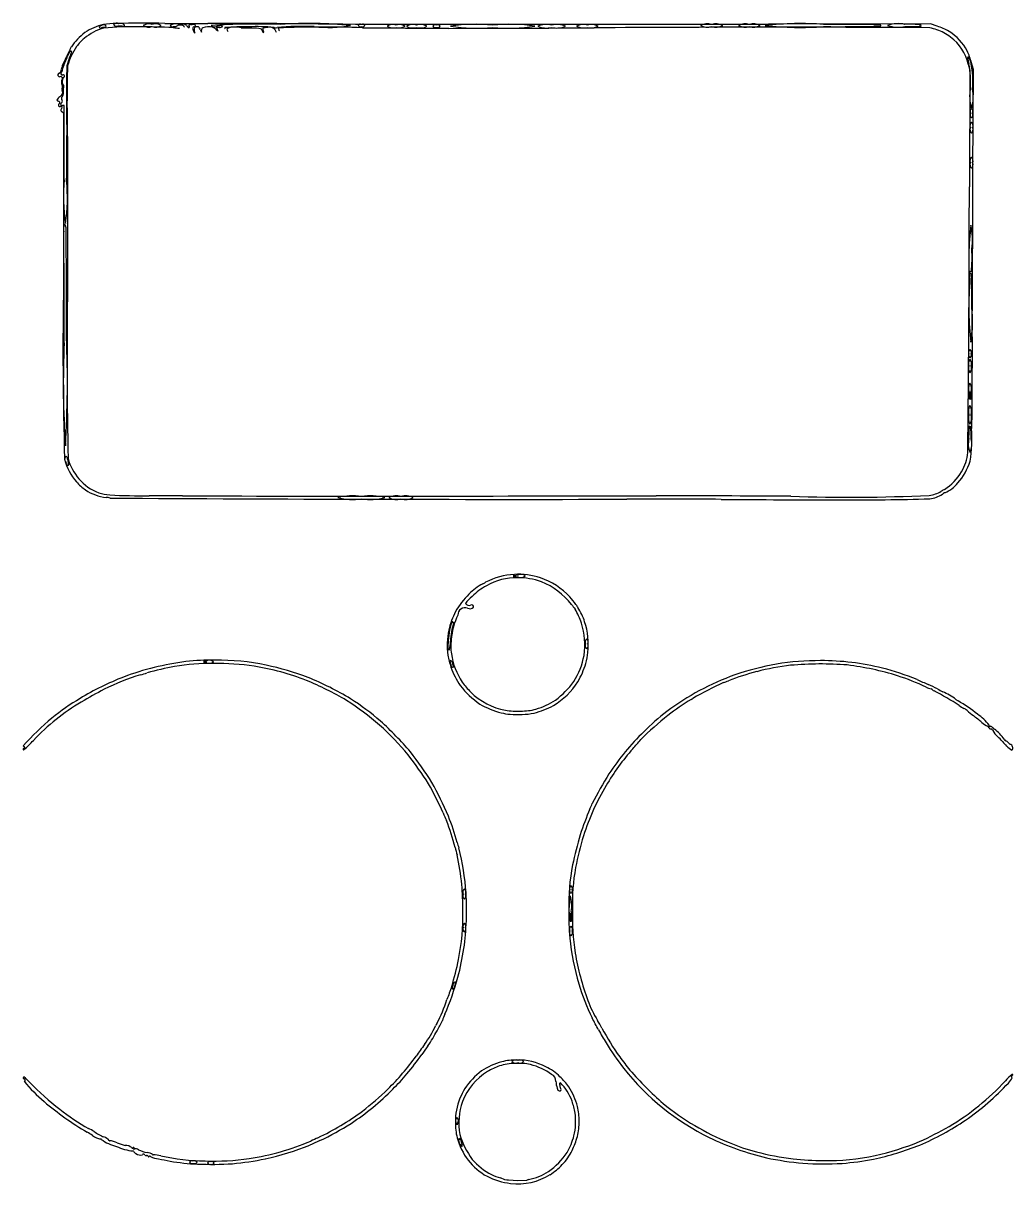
# Model space of a CAD drawing. Header units: inches. Extents: x -0.2 to 37.9, y 3.3 to 12.5.
# Drawn here: x 17.77 to 24.68, y 3.26 to 11.37 of the extents above; entities that cross this region are included whole.
import ezdxf

# ---------------------------------------------------------------- set-up
doc = ezdxf.new("R2010")
doc.units = ezdxf.units.IN
doc.header["$MEASUREMENT"] = 0
doc.layers.get('0').update_dxf_attribs({"lineweight": 25})

msp = doc.modelspace()

# ---------------------------------------------------------------- linework, layer by layer
for p, q in [((24.3806, 9.6185), (24.3854, 9.6107)), ((24.3703, 8.4662), (24.3735, 8.554)), ((21.1867, 7.5107), (21.2252, 7.5139)), ((21.2252, 7.4988), (21.1867, 7.5034)), ((20.7583, 7.1834), (20.7632, 7.1901)), ((20.7721, 7.1849), (20.7719, 7.181)), ((20.7324, 6.9876), (20.7322, 7.0352)), ((19.0234, 6.911), (19.0481, 6.9145)), ((19.0481, 6.9005), (19.0234, 6.9048)), ((21.5791, 5.1723), (21.5859, 5.2729)), ((20.7906, 3.6732), (20.7872, 3.6919)), ((20.8014, 3.6919), (20.7971, 3.6732)), ((20.8108, 3.5495), (20.8072, 3.5795)), ((18.5327, 3.4916), (18.5351, 3.4909)), ((18.6139, 3.4613), (18.6234, 3.4584)), ((21.1297, 3.289), (21.0984, 3.3034)), ((21.1432, 3.2884), (21.1297, 3.289)), ((21.1551, 3.2866), (21.1432, 3.2884)), ((21.2193, 3.2826), (21.1551, 3.2866)), ((21.2802, 3.2855), (21.2193, 3.2826)), ((21.2945, 3.2917), (21.2802, 3.2855))]:
    msp.add_line(p, q)
at = {"flags": 128}
for points in [[(24.1484, 11.3453), (24.1015, 11.3607), (22.9713, 11.3598)], [(19.0029, 11.3197), (19.0099, 11.3034), (19.0101, 11.3174)], [(24.365, 11.0795), (24.3764, 11.0378), (24.373, 10.2227)], [(24.3985, 10.3321), (24.401, 11.043), (24.3884, 11.0902)], [(18.0521, 10.6849), (18.052, 10.7904), (18.039, 10.7904)], [(18.035, 10.7498), (18.0466, 10.7409), (18.0467, 9.5482)], [(24.3803, 8.7565), (24.377, 8.793), (24.3744, 8.7565)], [(19.0234, 6.9048), (19.0442, 6.9083), (19.0234, 6.911)], [(21.5886, 5.1081), (21.5854, 5.1524), (21.5828, 5.1081)], [(20.7971, 3.6732), (20.7933, 3.6888), (20.7906, 3.6732)], [(20.8072, 3.5795), (20.8117, 3.569), (20.8123, 3.5795)]]:
    msp.add_lwpolyline(points, dxfattribs=at)
for centre, radius, start, end in [((18.4232, 10.9477), 0.4203, 103.44389, 122.7663), ((18.3132, 11.332), 0.0176, 90.24017, 158.19124), ((18.3269, 11.3373), 0.0185, 24.76454, 138.29317), ((18.4264, 10.7716), 0.5935, 90.94818, 99.79456), ((18.4186, 11.3354), 0.0307, 60.91682, 137.90817), ((18.4173, 11.3714), 0.0264, 215.57252, 288.67214), ((18.5933, -26.1505), 37.516, 89.75278, 90.26981), ((18.3342, 9.8129), 1.5362, 85.10945, 86.58457), ((18.4459, 11.3299), 0.0347, 38.77386, 111.02092), ((18.4675, 11.349), 0.00601, 247.22901, 25.45731), ((18.6431, 11.2923), 0.0699, 70.33439, 123.91564), ((18.6431, 11.4083), 0.0699, 236.08436, 289.66561), ((18.6901, 11.2923), 0.0699, 56.08436, 109.66561), ((18.6901, 11.4083), 0.0699, 250.33439, 303.91564), ((18.989, 70.7101), 59.3455, 269.774254, 270.06339), ((18.8276, 11.3013), 0.061, 67.3889, 126.22712), ((18.8071, 11.3579), 0.0172, 205.77335, 296.20057), ((18.8194, 11.3881), 0.0459, 264.16066, 298.20201), ((18.8631, 11.3018), 0.0509, 64.13281, 115.66076), ((18.8708, 11.2859), 0.0744, 59.97527, 105.43018), ((18.8854, 11.3429), 0.00475, 285.61489, 90.74656), ((18.9164, 11.3487), 0.00853, 169.6607, 256.42731), ((18.9203, 11.3417), 0.00599, 192.08126, 67.8299), ((18.9302, 11.3491), 0.00786, 45.09139, 194.03912), ((18.9829, 11.0887), 0.2701, 94.3938, 100.04988), ((18.9597, 11.3496), 0.00882, 259.38798, 73.60329), ((18.0142, -335.7278), 347.0941, 89.701003, 89.828248), ((19.3958, 6.4865), 4.8741, 88.00994, 93.73754), ((19.1012, 11.3733), 0.0326, 224.94453, 292.48971), ((19.1335, 11.3051), 0.0429, 83.08031, 117.57054), ((19.1455, 11.3325), 0.0166, 36.83876, 114.09599), ((19.7639, 8.3179), 3.0463, 84.57323, 93.74336), ((19.8983, 12.1922), 0.8556, 263.26094, 280.35278), ((21.2249, 326.2149), 314.8564, 269.745332, 269.997443), ((20.1199, 11.342), 0.0178, 64.47658, 152.39332), ((20.1199, 11.3585), 0.0178, 207.60668, 295.52342), ((20.1352, 11.342), 0.0178, 27.60668, 115.52342), ((20.1352, 11.3585), 0.0178, 244.47658, 332.39332), ((20.3462, 11.2871), 0.0699, 70.33439, 123.91564), ((20.3932, 11.2871), 0.0699, 56.08436, 109.66561), ((20.4863, 11.2722), 0.085, 71.73325, 120.94713), ((20.5396, 11.2722), 0.085, 59.05287, 108.26675), ((20.6422, 11.3348), 0.0201, 64.11832, 149.28016), ((20.6597, 11.3348), 0.0201, 30.71984, 115.88168), ((20.9288, 10.1533), 1.2051, 84.50538, 98.53616), ((21.1596, 10.1533), 1.2051, 81.46384, 95.49462), ((9.4914, 16319.3729), 16308.0187, 270.04117464, 270.0473596), ((21.4187, 11.2109), 0.1468, 75.4064, 113.86453), ((21.4926, 11.2109), 0.1468, 66.13547, 104.5936), ((21.677, 11.2614), 0.0959, 72.58402, 119.22826), ((21.7344, 11.2614), 0.0959, 60.77174, 107.41598), ((22.5431, 11.2609), 0.1016, 72.98581, 118.43538), ((22.5431, 11.4397), 0.1016, 241.56462, 287.01419), ((22.6026, 11.2609), 0.1016, 61.56462, 107.01419), ((22.6026, 11.4397), 0.1016, 252.98581, 298.43538), ((22.8072, 11.2666), 0.0959, 72.58402, 119.22826), ((22.8072, 11.434), 0.0959, 240.77174, 287.41598), ((22.8646, 11.2666), 0.0959, 60.77174, 107.41598), ((22.8646, 11.434), 0.0959, 252.58402, 299.22826), ((23.1928, 9.0861), 2.2774, 85.90598, 96.17482), ((23.1947, 13.6169), 2.28, 263.78434, 274.0417), ((23.4442, -2.4359), 13.7939, 88.70547, 90.36894), ((23.4606, 19.6565), 8.3146, 269.27498, 272.03494), ((23.7551, 11.3508), 0.00374, 77.84378, 282.15622), ((23.8762, 11.1412), 0.2218, 77.78252, 109.52509), ((23.8755, 11.5586), 0.2209, 250.56648, 282.43832), ((23.9561, 10.7579), 0.601, 82.25386, 93.14675), ((23.9511, 12.3671), 1.0246, 268.43515, 274.81557), ((24.0363, 11.3498), 0.00374, 77.84378, 282.15622), ((18.4311, 10.9867), 0.3927, 126.82149, 147.09725), ((18.4282, 10.9756), 0.3705, 105.67369, 129.74846), ((18.3062, 11.3407), 0.00962, 192.85804, 315.85746), ((18.3478, 11.1699), 0.1677, 93.86246, 101.95186), ((18.509, 9.358), 1.9827, 88.22999, 95.23634), ((18.3362, 11.3448), 0.00753, 272.76556, 2.21354), ((18.6297, 7.2025), 4.1376, 87.4684, 90.82296), ((18.8666, 11.6861), 0.3541, 261.20813, 268.4966), ((18.9594, 11.3301), 0.0109, 97.24585, 218.1461), ((19.0532, 11.3496), 0.1057, 194.35209, 210.04484), ((18.9727, 11.3256), 0.0148, 96.58946, 193.13956), ((18.9898, 11.3216), 0.0315, 178.90324, 221.25664), ((18.9796, 11.3113), 0.0302, 70.28379, 106.50113), ((18.9501, 11.2995), 0.0565, 20.98555, 45.45945), ((19.0256, 11.3195), 0.0156, 113.03708, 187.96888), ((19.0605, 11.2056), 0.1347, 78.48858, 107.7448), ((19.0806, 11.3001), 0.0381, 20.03485, 79.76645), ((19.13, 11.2837), 0.0538, 84.61523, 106.71088), ((19.344, 11.4163), 0.2434, 199.45194, 205.76459), ((19.139, 11.3759), 0.0388, 264.13528, 300.60801), ((19.1774, 11.3324), 0.005, 140.11367, 248.43882), ((19.3137, 9.5416), 1.7995, 89.15909, 94.46552), ((19.2485, 11.1882), 0.1514, 74.98826, 113.77817), ((19.2281, 11.3317), 0.0409, 187.02248, 214.59151), ((19.3977, 10.1373), 1.205, 84.31037, 92.73888), ((19.4595, 11.3239), 0.0283, 195.293, 234.68801), ((19.4592, 11.3248), 0.0206, 164.18388, 212.15128), ((19.475, 11.2234), 0.1128, 90.77847, 108.42064), ((19.4339, 11.3064), 0.0108, 328.89882, 44.03072), ((19.486, 11.2871), 0.0507, 17.36184, 104.32211), ((19.5273, 11.3501), 0.0172, 233.77919, 307.46153), ((19.7127, 9.3792), 1.9651, 87.51667, 95.10848), ((19.8668, 3.7199), 7.6195, 87.99013, 92.40706), ((19.611, 11.344), 0.0652, 190.00093, 209.10777), ((38.834, 2552.0784), 2540.8125, 269.5783082, 269.5919033), ((20.3462, 11.4031), 0.0699, 236.08436, 289.66561), ((20.3932, 11.4031), 0.0699, 250.33439, 303.91564), ((20.4863, 11.4179), 0.085, 239.05287, 288.26675), ((20.5396, 11.4179), 0.085, 251.73325, 300.94713), ((20.6422, 11.3553), 0.0201, 210.71984, 295.88168), ((20.6597, 11.3553), 0.0201, 244.11832, 329.28016), ((14.3566, 2039.2011), 2027.8808, 270.1802688, 270.2089644), ((20.9288, 12.5368), 1.2051, 261.46384, 275.49462), ((21.1596, 12.5368), 1.2051, 264.50538, 278.53616), ((21.4187, 11.4793), 0.1468, 246.13547, 284.5936), ((21.4926, 11.4793), 0.1468, 255.4064, 293.86453), ((21.677, 11.4288), 0.0959, 240.77174, 287.41598), ((21.7344, 11.4288), 0.0959, 252.58402, 299.22826), ((22.9944, -168.477), 179.815, 89.648879, 90.395703), ((23.9648, 10.81), 0.5409, 64.77985, 75.92266), ((23.9827, 10.8579), 0.5148, 61.15949, 71.22425), ((23.982, 10.9167), 0.4381, 53.58212, 60.87759), ((24.0278, 10.99), 0.3781, 28.90419, 57.4845), ((24.0482, 11.009), 0.3245, 12.53653, 53.30306), ((18.6545, 10.8836), 0.6373, 150.2257, 157.23471), ((18.5602, 10.926), 0.5057, 146.75102, 163.57023), ((18.4845, 10.9298), 0.442, 131.57324, 141.78036), ((17.3606, 11.4176), 0.7625, 333.11846, 337.86131), ((16.5559, 11.7452), 1.6374, 335.80901, 338.13594), ((18.472, 10.968), 0.4142, 157.53012, 165.88415), ((18.1455, 11.117), 0.0724, 132.27166, 165.27161), ((17.7479, 11.2747), 0.3722, 336.50698, 343.13099), ((18.0981, 11.1643), 0.00642, 21.81887, 101.4893), ((23.8234, 10.9343), 0.586, 15.42486, 24.00898), ((24.3652, 11.1229), 0.00621, 78.23605, 159.51212), ((24.9799, 11.2514), 0.6332, 191.51479, 195.51426), ((24.3108, 11.0801), 0.0741, 3.69289, 41.23977), ((17.9981, 11.0437), 0.0331, 305.45527, 356.57452), ((18.0386, 11.0157), 0.0107, 114.54682, 282.69636), ((18.1096, 11.0348), 0.0787, 151.11112, 174.91499), ((18.2501, 10.9846), 0.2197, 155.90408, 169.28085), ((22.1831, 10.9023), 4.1162, 177.67841, 181.08654), ((22.5241, 10.9091), 4.4518, 177.94046, 181.09148), ((23.7383, 10.9575), 0.6436, 355.66697, 11.15861), ((23.7602, 10.957), 0.6375, 355.57357, 11.57167), ((18.0188, 11.0046), 0.0122, 97.09049, 294.3826), ((18.025, 10.9792), 0.0144, 305.48438, 94.42635), ((18.0782, 10.9546), 0.0467, 163.91238, 206.80671), ((18.1645, 10.9422), 0.1288, 159.62573, 174.07338), ((18.0709, 10.9583), 0.0346, 184.63999, 220.60192), ((18.044, 10.9964), 0.00937, 268.30695, 108.96838), ((17.9985, 10.891), 0.0441, 300.36404, 347.82837), ((18.0474, 10.9044), 0.0131, 140.17601, 214.26703), ((18.024, 10.9226), 0.0166, 323.70331, 41.07449), ((18.0207, 10.8834), 0.021, 355.37071, 40.7427), ((18.0159, 10.8782), 0.0306, 319.25737, 17.43866), ((18.1009, 10.8976), 0.0568, 160.50705, 190.41162), ((18.0359, 10.9247), 0.0141, 324.83525, 51.82599), ((24.6435, 10.8571), 0.2685, 168.88325, 197.86045), ((24.1367, 10.8563), 0.2641, 342.02858, 11.24802), ((18.0535, 10.8033), 0.0594, 123.42282, 154.36162), ((18.0091, 10.8309), 0.00933, 191.54378, 277.86035), ((18.011, 10.8116), 0.0101, 292.36102, 93.79738), ((18.0216, 10.7937), 0.0109, 128.23069, 291.97979), ((18.0363, 10.8007), 0.0106, 106.00219, 284.48556), ((18.0298, 10.7785), 0.00658, 4.48317, 129.38935), ((18.0131, 10.7815), 0.0234, 315.78982, 354.04577), ((18.0527, 10.8432), 0.0203, 132.21405, 211.39564), ((18.0223, 10.8229), 0.0163, 312.82965, 36.58068), ((96.213, 11.2902), 78.1467, 180.341616, 180.519188), ((-38.1893, 10.3754), 56.2642, 0.20254, 0.45713), ((18.0358, 10.7586), 0.00885, 132.21786, 264.37545), ((24.4028, 10.7492), 0.0252, 126.19659, 205.73092), ((24.4028, 10.7274), 0.0252, 154.26908, 233.80341), ((24.3731, 10.7492), 0.0252, 334.26908, 53.80341), ((24.3731, 10.7274), 0.0252, 306.19659, 25.73092), ((-472.4281, 10.5735), 490.4802, 359.964957, 0.013022), ((24.4111, 10.6509), 0.0341, 132.89266, 204.48747), ((24.4111, 10.6226), 0.0341, 155.51253, 227.10734), ((24.3648, 10.6509), 0.0341, 335.51253, 47.10734), ((24.3648, 10.6226), 0.0341, 312.89266, 24.48747), ((-51.1399, 10.5889), 69.2094, 359.732372, 359.994314), ((2045.856, 8.1728), 2027.7829, 179.9321458, 179.9638033), ((24.4111, 10.4061), 0.0341, 132.89266, 204.48747), ((24.4111, 10.3778), 0.0341, 155.51253, 227.10734), ((24.3648, 10.4061), 0.0341, 335.51253, 47.10734), ((24.3648, 10.3778), 0.0341, 312.89266, 24.48747), ((-438.1421, 11.9719), 462.5435, 359.653643, 359.796871), ((19.3167, 10.1523), 1.2705, 174.52903, 188.3661), ((16.8588, 10.1529), 1.2152, 351.22405, 5.32488), ((-148.0447, 10.3325), 172.4178, 359.347188, 359.963524), ((18.1203, 9.9286), 0.0738, 152.87553, 195.53755), ((-151.9675, 9.0959), 170.0186, 0.013327, 0.273974), ((18.0404, 9.9433), 0.0237, 358.73297, 53.26606), ((-33.8207, 9.327), 51.8885, 359.82591, 0.67997), ((26.6642, 9.709), 2.2949, 173.79384, 184.01678), ((23.9867, 9.8547), 0.409, 350.77478, 14.49693), ((23.5184, 9.7369), 0.8737, 352.90417, 3.42759), ((24.3806, 9.6248), 0.00628, 41.2566, 269.60354), ((21.8549, 9.4423), 2.536, 358.59868, 3.80859), ((44.8713, 9.0989), 26.8284, 179.04042, 181.66142), ((26.6642, 9.3875), 2.2949, 175.98322, 186.20616), ((53.9176, 9.0528), 35.8463, 179.35891, 181.16134), ((23.5807, 9.2847), 0.8151, 349.72788, 6.7309), ((10.7026, 8.8664), 7.3712, 356.492, 2.35488), ((2587.7655, -8.1611), 2563.4311, 179.6124972, 179.6268162), ((24.7902, 8.858), 6.7448, 177.64262, 183.7627), ((24.39, 9.0685), 0.0226, 123.57473, 205.91503), ((24.3651, 9.0685), 0.0226, 334.08497, 56.42527), ((24.4107, 8.99), 0.0444, 138.21728, 202.85807), ((24.39, 9.0488), 0.0226, 154.08497, 236.42527), ((24.3651, 9.0488), 0.0226, 303.57473, 25.91503), ((24.3444, 8.99), 0.0444, 337.14193, 41.78272), ((24.4107, 8.9554), 0.0444, 157.14193, 221.78272), ((24.3444, 8.9554), 0.0444, 318.21728, 22.85807), ((24.4414, 8.8128), 0.0754, 147.89471, 200.42487), ((24.3135, 8.8127), 0.0756, 339.72107, 32.13076), ((24.4403, 8.6561), 0.0747, 147.13167, 199.18278), ((24.3148, 8.6561), 0.0747, 340.81722, 32.86833), ((24.4403, 8.607), 0.0747, 160.81722, 212.86833), ((24.3148, 8.607), 0.0747, 327.13167, 19.18278), ((24.3766, 8.5515), 0.00399, 141.71121, 358.15289), ((23.3192, 8.4695), 1.0715, 351.36643, 3.51635), ((24.071, 8.4908), 0.3154, 355.04143, 11.06296), ((24.5142, 8.4277), 0.1489, 165.02581, 203.41726), ((24.247, 8.427), 0.1431, 335.87975, 14.8184), ((24.0293, 8.3992), 0.334, 330.24327, 354.63748), ((18.4396, 8.4231), 0.3986, 194.83111, 220.61397), ((18.0807, 8.3222), 0.026, 128.81524, 227.34266), ((18.0904, 8.3037), 0.0274, 181.11279, 239.87975), ((18.0532, 8.324), 0.0216, 357.22436, 58.9079), ((18.4678, 8.3882), 0.3984, 189.42165, 194.01313), ((18.0765, 8.2868), 0.00685, 271.88178, 45.36304), ((18.4434, 8.4291), 0.379, 195.74286, 220.33309), ((23.9732, 8.4341), 0.4244, 319.00007, 342.79635), ((23.9636, 8.4586), 0.421, 304.23644, 327.66274), ((18.4207, 8.4189), 0.3816, 221.97961, 234.65825), ((18.4122, 8.4084), 0.3419, 221.08512, 249.58691), ((18.3858, 8.3867), 0.3353, 236.33812, 262.91836), ((24.2813, 7.936), 0.1924, 114.85407, 122.82748), ((24.1078, 8.3072), 0.2396, 293.39541, 320.79933), ((18.4327, 8.5715), 0.5032, 253.87936, 262.81498), ((18.3512, 8.0007), 0.0536, 67.24579, 97.18038), ((18.6029, 12.8187), 4.7522, 267.18804, 270.51178), ((21.2146, 465.5615), 457.5201, 269.643998, 270.096063), ((18.6946, -2.3006), 10.3673, 88.98676, 90.27253), ((20.2312, 1311.1616), 1303.0971, 269.9404984, 270.0858982), ((20.0637, 7.675), 0.3915, 80.61716, 104.83546), ((20.0637, 8.4319), 0.3915, 255.16454, 279.38284), ((20.1914, 7.675), 0.3915, 75.16454, 99.38284), ((20.1914, 8.4319), 0.3915, 260.61716, 284.83546), ((20.3707, 7.9459), 0.1199, 74.10274, 116.28612), ((20.3707, 8.1609), 0.1199, 243.71388, 285.89726), ((20.4364, 7.9459), 0.1199, 63.71388, 105.89726), ((20.4364, 8.1609), 0.1199, 254.10274, 296.28612), ((22.2767, -30.5204), 38.5635, 89.45934, 90.43824), ((21.9394, -254.9716), 263.0376, 89.741647, 89.946548), ((23.27, 79.3284), 71.2898, 269.494073, 270.163832), ((23.5427, 20.2968), 12.2405, 268.04663, 272.5776), ((23.6323, 21.9969), 13.9589, 269.34971, 271.90477), ((24.0554, 8.3132), 0.2475, 278.80134, 299.44253), ((24.0693, 8.2599), 0.2159, 277.17433, 302.44853), ((24.2109, 8.0512), 0.0369, 102.37991, 134.1125), ((20.9581, 7.5076), 0.0582, 286.8103, 308.51825), ((21.228, 7.0088), 0.5099, 93.67843, 117.26222), ((21.208, 7.0826), 0.4111, 88.74549, 120.23833), ((21.1875, 7.5071), 0.00374, 257.84378, 102.15622), ((21.2235, 7.0518), 0.4667, 70.72926, 93.47121), ((21.2248, 7.0083), 0.4853, 70.74566, 90.92919), ((21.2424, 7.4756), 0.042, 47.45653, 114.09419), ((21.242, 7.5378), 0.0425, 246.67801, 312.58227), ((21.2302, 7.0389), 0.4768, 42.37209, 71.99238), ((21.1868, 6.9882), 0.5176, 38.0977, 67.50029), ((21.266, 6.9823), 0.5549, 134.27969, 150.18335), ((21.1452, 7.124), 0.3694, 117.43899, 136.21329), ((21.2029, 7.0547), 0.433, 117.80533, 134.40567), ((21.0693, 7.1648), 0.2615, 130.35449, 145.37258), ((20.8798, 7.3326), 0.0321, 216.84614, 288.71084), ((20.8971, 7.2914), 0.0129, 343.49205, 123.06464), ((21.2873, 7.0767), 0.4092, 34.3003, 43.86292), ((22.2382, 7.7863), 0.8025, 216.62232, 219.60137), ((21.7282, 7.3597), 0.1154, 207.03168, 219.77735), ((21.2244, 7.0269), 0.4971, 152.25736, 168.31807), ((21.2181, 7.0283), 0.4647, 153.82343, 175.78381), ((20.8513, 7.235), 0.0502, 70.1907, 181.94454), ((20.8855, 7.3111), 0.0335, 239.32941, 315.81117), ((21.1007, 6.9792), 0.5974, 19.38716, 29.65259), ((21.3124, 7.0719), 0.3908, 17.00272, 33.1898), ((21.2474, 7.0211), 0.5154, 161.63781, 178.43184), ((21.2872, 7.0231), 0.539, 162.95734, 176.93567), ((20.7669, 7.1863), 0.00534, 134.17115, 345.09489), ((21.169, 7.0253), 0.5181, 351.85069, 17.08534), ((21.2273, 7.0307), 0.4846, 353.18001, 18.72694), ((21.1989, 7.0247), 0.4726, 167.43816, 188.71173), ((20.5413, 7.0515), 0.2078, 342.39529, 0.10381), ((21.1126, 7.0142), 0.3611, 172.32028, 188.27402), ((21.7179, 7.0446), 0.028, 128.60945, 205.40131), ((21.683, 7.0446), 0.028, 334.59869, 51.39055), ((20.7358, 6.9882), 0.00349, 7.01373, 190.35197), ((21.7179, 7.0206), 0.028, 154.59869, 231.39055), ((21.1871, 7.0256), 0.5239, 345.56345, 354.25045), ((21.683, 7.0206), 0.028, 308.60945, 25.40131), ((19.1464, 4.9894), 1.9348, 97.28738, 110.57659), ((19.0797, 5.3201), 1.5752, 89.4916, 99.3849), ((19.0651, 5.5056), 1.4126, 88.41636, 96.67046), ((19.0657, 6.8771), 0.0414, 47.5079, 115.18221), ((19.0656, 6.9382), 0.0416, 245.13823, 312.50683), ((19.1218, 5.1653), 1.7301, 81.44034, 90.9327), ((19.1348, 5.335), 1.5829, 78.07362, 91.11154), ((21.398, 7.0718), 0.6767, 190.1005, 197.45256), ((20.7504, 6.9092), 0.00634, 77.76594, 152.81702), ((20.9372, 6.9491), 0.196, 190.89445, 197.97444), ((20.7792, 6.8928), 0.0287, 188.23496, 237.5433), ((20.7363, 6.8911), 0.0287, 8.23496, 57.5433), ((21.2244, 7.0312), 0.4741, 188.36362, 214.07579), ((20.5783, 6.8348), 0.196, 10.89445, 17.97444), ((21.1896, 7.0393), 0.4999, 327.22762, 349.92828), ((21.0723, 7.0903), 0.6521, 330.40457, 342.57268), ((23.4283, 4.7628), 2.1665, 100.70174, 108.65951), ((23.3364, 4.8813), 2.0341, 90.07044, 98.77824), ((23.3381, 4.4321), 2.4597, 85.74136, 94.9721), ((23.3357, 5.133), 1.7824, 76.04348, 90.05687), ((19.0751, 5.2294), 1.6615, 107.21925, 116.59222), ((18.3723, 7.6204), 0.8312, 284.70308, 288.04445), ((19.2696, 4.471), 2.4443, 100.5303, 105.1738), ((19.0936, 5.1074), 1.7917, 68.73866, 80.82284), ((19.0238, 4.8558), 2.0747, 69.36943, 77.80765), ((21.3208, 7.0783), 0.6057, 200.23374, 213.85235), ((20.7651, 6.8747), 0.00634, 257.76594, 332.81702), ((23.3171, 5.1665), 1.7485, 109.43961, 127.16355), ((23.3836, 4.9536), 1.9487, 104.73428, 110.84867), ((23.3356, 5.1018), 1.7931, 96.74648, 104.45602), ((23.2559, 4.7974), 2.1043, 72.9674, 82.77013), ((23.2793, 4.9685), 1.9557, 68.13032, 75.60185), ((23.3737, 5.2745), 1.6139, 64.39274, 72.00318), ((19.1469, 5.0368), 1.8906, 111.09498, 121.38833), ((18.8867, 4.7129), 2.2349, 59.45342, 67.46324), ((18.9485, 4.8146), 2.1405, 58.96378, 67.87325), ((21.292, 7.1066), 0.5989, 217.62794, 235.60106), ((21.2561, 7.0645), 0.5192, 215.15492, 225.17423), ((21.2007, 7.0478), 0.5201, 300.95704, 327.48975), ((21.1314, 7.1151), 0.5908, 306.50225, 324.10751), ((23.6212, 4.6149), 2.3536, 114.2053, 120.06135), ((22.5197, 7.1651), 0.426, 288.69279, 293.57165), ((25.6036, 10.2509), 3.8171, 245.28576, 246.57017), ((24.1372, 6.8614), 0.1472, 243.34318, 257.8921), ((23.7942, 6.0411), 0.7652, 62.2095, 67.59438), ((18.9501, 5.3117), 1.5537, 120.47091, 129.289), ((19.6366, 4.1581), 2.8709, 117.04252, 120.72147), ((19.0188, 5.0482), 1.9051, 49.32035, 57.15362), ((21.2246, 7.0371), 0.4776, 225.53643, 258.90557), ((22.4219, 6.6722), 0.0287, 285.96777, 315.1277), ((24.1077, 6.7104), 0.0072, 18.02008, 100.3672), ((24.1289, 6.72), 0.0162, 207.19585, 260.56972), ((23.2482, 4.9906), 1.9253, 56.81377, 62.86661), ((24.3154, 6.9744), 0.3045, 237.32795, 245.15917), ((23.9813, 6.2357), 0.5062, 53.90407, 65.96383), ((18.961, 5.3012), 1.5431, 120.83805, 136.73867), ((19.0875, 5.1453), 1.7611, 39.12432, 57.92983), ((21.2728, 7.1753), 0.6471, 240.44702, 254.78655), ((21.2122, 7.1212), 0.5584, 261.82232, 272.80601), ((21.2463, 6.9566), 0.3932, 269.01223, 284.70402), ((21.1836, 7.1347), 0.6042, 284.34117, 298.10681), ((21.1748, 7.1215), 0.5715, 287.44069, 302.61173), ((23.2035, 5.3487), 1.5092, 120.84053, 128.29679), ((24.3178, 6.6837), 0.0546, 225.44394, 245.07525), ((23.6858, 5.6062), 1.1948, 51.49626, 59.35551), ((24.4079, 6.7411), 0.1748, 232.74029, 245.43498), ((24.3047, 6.5123), 0.0761, 46.73727, 66.42213), ((26.9575, 9.7149), 4.0826, 230.43256, 231.2463), ((19.1522, 5.08), 1.8611, 129.58909, 138.16519), ((18.7159, 4.7865), 2.3018, 40.36784, 47.84579), ((21.2247, 7.0988), 0.5613, 257.48113, 263.9496), ((21.2199, 7.1178), 0.5797, 264.61971, 281.27783), ((23.9291, 4.4674), 2.6507, 128.79972, 134.30371), ((23.0923, 5.4482), 1.3883, 126.79554, 135.66124), ((20.3504, 1.5034), 6.457, 50.46192, 51.13766), ((24.2574, 6.28), 0.3128, 36.05026, 56.60317), ((23.3365, 5.1482), 1.7732, 134.24059, 146.62077), ((24.5544, 6.5831), 0.137, 226.96253, 246.90433), ((24.4987, 6.4437), 0.0135, 12.42433, 81.63173), ((24.5193, 6.4661), 0.00913, 192.40863, 278.26371), ((24.5253, 6.4501), 0.0139, 194.39, 270.82564), ((24.5185, 6.4367), 0.0204, 29.00436, 84.23078), ((24.5272, 6.4272), 0.00923, 355.38716, 100.60557), ((24.5534, 6.4542), 0.0186, 203.84455, 254.54236), ((24.6513, 6.4856), 0.1293, 207.26182, 231.16645), ((24.3896, 6.2125), 0.2744, 34.28845, 54.61843), ((17.7706, 6.3215), 0.00505, 182.28293, 271.8018), ((16.9277, 7.2076), 1.2442, 312.5043, 316.97577), ((20.565, 7.6064), 1.9572, 318.13375, 320.61146), ((24.3586, 6.1424), 0.3219, 40.29491, 48.88644), ((24.8115, 6.5141), 0.2641, 218.25307, 227.57429), ((24.6375, 6.3759), 0.023, 202.42216, 247.51724), ((24.5679, 6.2524), 0.119, 41.12907, 59.24185), ((24.6522, 6.3071), 0.0242, 316.48792, 77.4591), ((17.769, 6.3), 0.00379, 62.71688, 203.79996), ((17.7737, 6.2967), 0.00829, 167.57281, 229.85677), ((17.7689, 6.3095), 0.00719, 350.57632, 74.77832), ((17.7725, 6.3068), 0.00379, 242.71688, 23.79996), ((18.6743, 4.8549), 2.2652, 32.02272, 38.227), ((18.8354, 4.9671), 2.0946, 31.61741, 38.72183), ((23.3518, 5.1375), 1.7659, 138.82512, 149.15266), ((24.7325, 6.4074), 0.1327, 221.66098, 241.81118), ((24.2743, 4.6282), 2.8435, 148.26839, 153.05198), ((18.7404, 4.9877), 2.1401, 23.84613, 29.94669), ((18.65, 4.9562), 2.2599, 22.73201, 29.38881), ((24.3954, 4.5973), 2.9398, 150.54239, 154.2433), ((21.3164, 6.0797), 0.4534, 333.83084, 338.94344), ((21.8208, 6.2998), 1.2086, 201.70004, 204.51897), ((23.67, 5.0459), 2.1178, 156.81137, 162.03026), ((23.5606, 5.0807), 1.9792, 156.34626, 162.02611), ((18.9811, 5.1373), 1.8614, 14.73394, 20.79735), ((19.0532, 5.1586), 1.8101, 15.57399, 21.75452), ((23.7698, 5.053), 2.2109, 163.00296, 168.64353), ((23.9317, 5.0162), 2.3527, 163.32103, 168.87653), ((23.3237, 6.2594), 2.6239, 194.31355, 195.49045), ((21.0352, 5.6945), 0.2436, 191.82418, 200.90106), ((19.0776, 5.1691), 1.7848, 3.97973, 14.22067), ((18.7159, 5.109), 2.1273, 6.58295, 12.20161), ((22.974, 5.2132), 1.3991, 168.65825, 181.63635), ((22.8866, 5.2295), 1.2861, 169.21761, 182.27568), ((18.5002, 5.1833), 2.3351, 359.62425, 4.16468), ((20.8665, 5.2982), 0.0309, 130.83505, 204.97543), ((20.8665, 5.2721), 0.0309, 155.02457, 229.16495), ((18.8824, 5.1753), 1.9792, 352.15039, 3.40972), ((20.8261, 5.2982), 0.0309, 335.02457, 49.16495), ((20.8261, 5.2721), 0.0309, 310.83505, 24.97543), ((21.6013, 5.3252), 0.0201, 120.71984, 205.88168), ((21.6013, 5.3077), 0.0201, 154.11832, 239.28016), ((21.3573, 5.2041), 0.2387, 350.45481, 16.7656), ((21.5808, 5.3252), 0.0201, 334.11832, 59.28016), ((21.5808, 5.3077), 0.0201, 300.71984, 25.88168), ((19.3532, 5.1293), 1.4826, 348.27778, 1.49629), ((23.4531, 5.1434), 1.8778, 179.08988, 185.05585), ((23.4379, 5.1361), 1.8369, 178.6811, 188.21305), ((20.8612, 5.0617), 0.0252, 126.19659, 205.73092), ((20.8612, 5.0399), 0.0252, 154.26908, 233.80341), ((20.8314, 5.0617), 0.0252, 334.26908, 53.80341), ((20.8314, 5.0399), 0.0252, 306.19659, 25.73092), ((21.6085, 5.0394), 0.028, 128.60945, 205.40131), ((21.6085, 5.0154), 0.028, 154.59869, 231.39055), ((21.5736, 5.0394), 0.028, 334.59869, 51.39055), ((21.5736, 5.0154), 0.028, 308.60945, 25.40131), ((23.3078, 5.154), 1.7342, 185.8286, 196.61759), ((18.5594, 5.2751), 2.3135, 345.72525, 350.7931), ((23.5435, 5.21), 1.9528, 189.91576, 199.9721), ((19.0561, 5.1661), 1.7811, 342.80666, 349.06025), ((18.751, 5.278), 2.129, 336.98448, 344.37987), ((28.6616, 1.7284), 8.4231, 159.78044, 160.44153), ((20.9528, 4.59), 0.196, 162.02556, 169.10555), ((20.766, 4.6299), 0.00634, 207.18298, 282.23406), ((20.7948, 4.6464), 0.0287, 122.4567, 171.76504), ((20.7519, 4.648), 0.0287, 302.4567, 351.76504), ((20.7808, 4.6644), 0.00634, 27.18298, 102.23406), ((20.5939, 4.7043), 0.196, 342.02556, 349.10555), ((23.1481, 5.104), 1.5669, 196.53427, 205.85492), ((19.6811, 4.8907), 1.0982, 332.41623, 341.82725), ((22.5168, 4.8457), 0.8634, 200.52159, 210.82954), ((20.7053, 4.3451), 0.0629, 143.88748, 161.18527), ((19.5753, 4.935), 1.2377, 330.77049, 334.51421), ((21.1666, 4.2308), 0.5041, 154.78445, 160.09467), ((1.3386, -6.7945), 23.2791, 28.56717, 28.80114), ((21.2861, 4.0851), 0.5836, 26.81533, 33.03039), ((19.745, 4.8136), 1.0061, 324.87792, 333.54552), ((19.6357, 4.877), 1.1569, 325.71586, 331.81819), ((24.3501, 5.7422), 2.9258, 208.69695, 210.75242), ((23.5404, 5.2838), 1.9697, 208.35352, 215.21012), ((26.3934, -0.0308), 7.2202, 143.78764, 144.58914), ((22.2726, 2.993), 2.0843, 143.75513, 145.76907), ((23.8917, 5.5318), 2.4248, 212.01878, 217.1785), ((19.0256, 5.2248), 1.83, 314.65362, 324.14563), ((18.6046, 5.5436), 2.3835, 320.56346, 324.67676), ((23.6785, 5.4179), 2.1601, 216.00385, 219.08455), ((21.261, 3.5793), 0.5561, 106.05407, 122.02828), ((21.2783, 3.5731), 0.5451, 110.07876, 119.70931), ((21.1932, 3.7833), 0.3186, 88.52847, 108.67354), ((21.1984, 3.7886), 0.3377, 87.44455, 105.67052), ((21.2035, 4.0896), 0.0373, 66.03857, 135.20074), ((21.2035, 4.1422), 0.0373, 224.79926, 293.96143), ((21.2332, 3.7537), 0.3494, 77.62627, 95.23598), ((21.2311, 3.75), 0.3764, 60.80356, 92.69018), ((21.2339, 4.0896), 0.0373, 44.79926, 113.96143), ((21.2339, 4.1422), 0.0373, 246.03857, 315.20074), ((21.19, 3.649), 0.4614, 54.84267, 75.16543), ((21.2908, 3.7925), 0.3117, 44.25987, 66.57282), ((23.3444, 5.1724), 1.7722, 218.61574, 243.61196), ((23.9117, 5.7325), 2.5413, 221.27661, 228.70455), ((17.7724, 4.0027), 0.00693, 110.65522, 191.08363), ((17.7709, 4.0003), 0.00546, 168.70246, 274.87382), ((17.6066, 3.7947), 0.2696, 40.96328, 52.71765), ((17.771, 3.9871), 0.0077, 359.09686, 87.42166), ((17.7723, 3.9847), 0.00684, 272.93845, 19.50014), ((18.5269, 4.5796), 0.9649, 218.58124, 230.36341), ((19.1417, 5.2474), 1.8442, 223.78216, 232.58401), ((19.0956, 5.1839), 1.7761, 314.77173, 319.46417), ((21.2386, 3.6752), 0.4371, 121.8238, 158.23062), ((21.2715, 3.6468), 0.5064, 127.08926, 146.39119), ((21.4331, 3.9797), 0.0518, 357.73637, 64.1205), ((21.7702, 4.0094), 0.2872, 186.33805, 196.10667), ((21.13, 3.6131), 0.5523, 36.13685, 45.95143), ((23.3054, 5.2071), 1.8016, 300.92146, 317.07665), ((24.7771, 3.8654), 0.1908, 123.61655, 143.06001), ((24.5896, 4.0347), 0.0887, 309.10064, 338.94757), ((24.6769, 4.0119), 0.0101, 112.02754, 243.56483), ((24.6736, 4.0236), 0.00229, 256.68491, 159.42908), ((19.0636, 5.1901), 1.8033, 303.33933, 315.3553), ((18.7752, 5.5175), 2.2144, 307.85008, 313.93844), ((21.3572, 3.6258), 0.5902, 149.29703, 156.71637), ((21.5149, 3.9305), 0.0206, 182.22761, 260.28176), ((21.5179, 3.9597), 0.00784, 95.67913, 228.00505), ((21.513, 3.9188), 0.00879, 259.49295, 46.45509), ((20.7992, 3.7788), 0.7346, 11.49489, 13.78471), ((21.2687, 3.7198), 0.3508, 20.02233, 44.91798), ((21.19, 3.6872), 0.4608, 14.49569, 33.09955), ((23.3038, 5.2105), 1.8301, 304.72464, 317.15218), ((19.2582, 5.4134), 2.0737, 229.49918, 239.71227), ((21.1716, 3.708), 0.3873, 157.03058, 182.44382), ((21.2523, 3.69), 0.4447, 160.6611, 190.8209), ((21.1005, 3.6674), 0.5268, 9.73999, 19.10865), ((23.3753, 5.2197), 1.8032, 230.75596, 247.84409), ((19.0775, 5.138), 1.7184, 232.06718, 240.13473), ((18.9395, 5.4156), 2.0342, 295.77496, 305.95637), ((21.1657, 3.6994), 0.4577, 347.09981, 7.17718), ((21.2927, 3.7134), 0.3549, 357.71912, 14.54688), ((18.1162, 3.4133), 0.2572, 56.05304, 65.76548), ((18.9432, 5.4383), 2.077, 295.487, 302.35186), ((20.8115, 3.7048), 0.0275, 128.91523, 207.90475), ((21.179, 3.6775), 0.3946, 177.9753, 193.73229), ((20.7768, 3.7046), 0.0277, 332.63885, 51.06712), ((21.2657, 3.6857), 0.3819, 345.86626, 2.02987), ((22.5788, 6.6578), 3.4217, 295.02061, 298.87525), ((23.2898, 5.2714), 1.8883, 292.98081, 304.02217), ((18.0224, 3.2593), 0.4101, 56.2976, 62.40862), ((18.3264, 3.6893), 0.1172, 229.27058, 259.79341), ((18.6512, 4.2648), 0.7486, 238.48357, 244.4662), ((18.308, 3.5733), 0.00245, 340.22254, 164.5781), ((18.4869, 3.814), 0.2992, 233.84506, 256.48446), ((18.3022, 3.508), 0.0855, 41.62377, 72.106), ((23.5673, -4.8382), 9.2163, 113.96297, 114.30851), ((21.2618, 3.7142), 0.484, 195.63099, 216.43718), ((20.8101, 3.5659), 0.0137, 340.72708, 81.03764), ((21.3232, 3.7486), 0.5272, 195.63387, 216.88772), ((21.1437, 3.7244), 0.4851, 329.90814, 344.79917), ((21.0452, 3.7648), 0.6154, 334.01026, 343.74134), ((23.3916, 5.315), 1.9209, 244.2403, 256.89192), ((18.3671, 3.5632), 0.00183, 121.96552, 2.75024), ((18.3536, 3.4072), 0.1569, 64.2594, 84.41318), ((18.5603, 3.8212), 0.3308, 244.30591, 265.20106), ((18.5561, 3.8602), 0.3394, 246.68159, 256.65272), ((18.4791, 3.4583), 0.0717, 51.73844, 91.05995), ((18.5281, 3.5158), 0.00475, 194.7434, 325.19833), ((18.536, 3.5121), 0.00416, 315.40104, 166.52191), ((18.5611, 3.5), 0.0276, 199.34386, 251.94793), ((18.5391, 3.5067), 0.00246, 92.20962, 355.66688), ((18.5469, 3.4668), 0.0401, 55.43197, 97.71748), ((18.6994, 3.7982), 0.3254, 246.51678, 257.92461), ((19.0866, 5.1641), 1.744, 278.47865, 293.19269), ((19.0403, 5.3416), 1.95, 282.31435, 291.87578), ((35.7514, -32.0879), 39.0421, 114.05568, 114.16826), ((20.8523, 3.5584), 0.0424, 192.10575, 232.53079), ((20.5826, 3.468), 0.258, 13.65239, 21.23596), ((20.8275, 3.5307), 0.006, 259.81263, 342.5611), ((21.289, 3.6385), 0.341, 314.70809, 335.13306), ((23.2338, 4.8351), 1.3937, 247.27029, 255.52344), ((23.3678, 5.307), 1.8842, 255.16379, 263.12623), ((23.2938, 5.356), 1.965, 282.02058, 291.90803), ((23.3152, 5.286), 1.8692, 282.3834, 292.34885), ((18.587, 3.5222), 0.0594, 234.535, 280.17343), ((18.6056, 3.462), 0.0083, 355.76244, 167.87161), ((18.629, 3.4519), 0.00857, 23.33146, 131.17733), ((18.6248, 3.4021), 0.0782, 55.81404, 85.2565), ((18.6411, 3.455), 0.00427, 176.32259, 333.96171), ((18.6491, 3.4498), 0.00526, 26.22756, 141.08066), ((18.7317, 3.625), 0.1896, 245.73092, 263.35676), ((18.6711, 3.4659), 0.00251, 159.9776, 344.54359), ((18.6716, 3.2725), 0.1928, 73.7902, 89.41329), ((107.0637, 449.7957), 455.0196, 258.803401, 258.813907), ((19.0538, 4.956), 1.5339, 257.63759, 269.34923), ((19.0421, 4.8438), 1.4452, 260.01717, 267.60376), ((18.9443, 3.4025), 0.0201, 64.11832, 149.28016), ((18.9443, 3.4231), 0.0201, 210.71984, 295.88168), ((18.9618, 3.4025), 0.0201, 30.71984, 115.88168), ((18.9618, 3.4231), 0.0201, 244.11832, 329.28016), ((19.1002, 5.0524), 1.6315, 267.75896, 278.58332), ((19.0678, 3.3993), 0.0178, 64.47658, 152.39332), ((19.0678, 3.4158), 0.0178, 207.60668, 295.52342), ((19.0831, 3.3993), 0.0178, 27.60668, 115.52342), ((19.0831, 3.4158), 0.0178, 244.47658, 332.39332), ((19.0484, 5.3997), 2.0051, 275.09667, 281.73627), ((21.2215, 3.7041), 0.4458, 218.46447, 240.85453), ((21.2695, 3.7593), 0.4923, 221.64169, 241.56809), ((21.1754, 3.7334), 0.4628, 303.83699, 326.97469), ((23.4195, 5.6533), 2.2574, 258.14915, 264.69641), ((23.3283, 4.9669), 1.5418, 263.07206, 270.92797), ((23.352, 5.4096), 2.009, 265.97056, 273.77511), ((23.3882, 4.9626), 1.5377, 268.69876, 282.31335), ((23.3393, 5.3318), 1.9322, 274.30491, 280.85209), ((19.0792, 5.7534), 2.3555, 267.6274, 273.58468), ((21.2697, 3.8747), 0.5964, 246.83095, 253.30778), ((21.2198, 3.6908), 0.4285, 263.21918, 301.64273), ((21.2183, 3.6721), 0.388, 281.33593, 303.61422), ((21.2427, 3.6541), 0.3853, 301.60365, 317.96609), ((21.2246, 3.7494), 0.4873, 243.12727, 263.46741)]:
    msp.add_arc(centre, radius, start, end)
for points in [[(19.2877, 11.3344), (19.4313, 11.334), (19.4246, 11.3348), (19.4322, 11.3164)], [(24.3744, 8.7565), (24.3723, 8.728), (24.3715, 8.7344), (24.3707, 8.7865)], [(24.3844, 8.7865), (24.3836, 8.7296), (24.383, 8.7253), (24.3803, 8.7565)], [(21.5828, 5.1081), (21.5812, 5.0805), (21.5798, 5.1046), (21.5791, 5.1723)], [(21.5927, 5.1645), (21.592, 5.089), (21.591, 5.0749), (21.5886, 5.1081)]]:
    msp.add_open_spline(points, degree=3)

doc.saveas('drawing.dxf')
